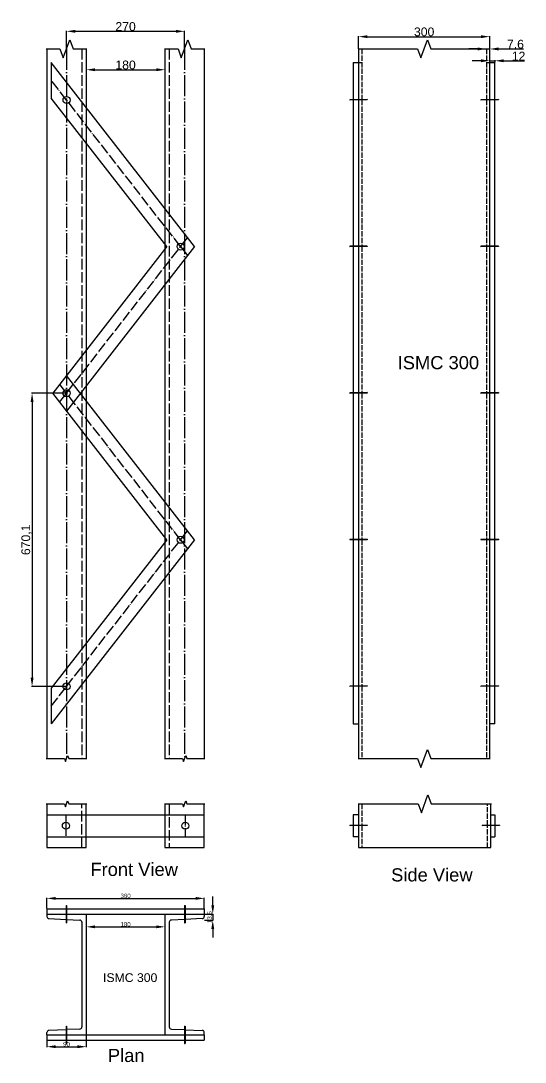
# Model space of a CAD drawing. Header units: millimetres. Extents: x 2230 to 4960, y 944 to 3354.
# Drawn here: x 3806 to 4960, y 974 to 3354 of the extents above; entities that cross this region are included whole.
import ezdxf

# ---------------------------------------------------------------- set-up
doc = ezdxf.new("R2010")
doc.units = ezdxf.units.MM
doc.linetypes.add('ACAD_ISO02W100', pattern=[15, 12, -3])
doc.linetypes.add('ACAD_ISO04W100', pattern=[30, 24, -3, 0, -3])
doc.styles.get("Standard").update_dxf_attribs({"font": 'arial.ttf'})
doc.dimstyles.new('ISO-25', dxfattribs={"dimtxt": 2.5, "dimasz": 2.5, "dimexe": 1.25, "dimexo": 0.625, "dimtad": 1, "dimtxsty": 'Standard', "dimcen": 2.5, "dimadec": 0, "dimazin": 0, "dimtfac": 1, "dimtmove": 0, "dimatfit": 3, "dimfxl": 1, "dimarcsym": 0})

# ---------------------------------------------------------------- blocks, each defined once
blk = doc.blocks.new('*D21')
at = {"color": 0, "lineweight": -2, "transparency": 16777216}
for p, q in [((3910.7, 3290.1), (3910.7, 3331)), ((3930.7, 3329.8), (4160.7, 3329.8)), ((4180.7, 3290.1), (4180.7, 3331))]:
    blk.add_line(p, q, dxfattribs=at)
at = {"color": 0, "transparency": 16777216}
for points in [[(3930.7, 3333.1), (3930.7, 3326.4), (3910.7, 3329.8)], [(4160.7, 3333.1), (4160.7, 3326.4), (4180.7, 3329.8)]]:
    blk.add_solid(points, dxfattribs=at)
at = {"layer": 'Defpoints', "color": 0, "transparency": 16777216}
for p in [(4180.7, 3329.8), (3910.7, 3289.4), (4180.7, 3289.4)]:
    blk.add_point(p, dxfattribs=at)
at = {"color": 0, "transparency": 16777216, "insert": (4045.7, 3340.6), "char_height": 20, "attachment_point": 5}
blk.add_mtext('270', dxfattribs=at)
blk = doc.blocks.new('*D22')
at = {"color": 0, "lineweight": -2, "transparency": 16777216}
for p, q in [((3955.7, 3288.8), (3955.7, 3240.7)), ((4135.7, 3288.8), (4135.7, 3240.7)), ((3975.7, 3242), (4115.7, 3242))]:
    blk.add_line(p, q, dxfattribs=at)
at = {"color": 0, "transparency": 16777216}
for points in [[(3975.7, 3245.3), (3975.7, 3238.6), (3955.7, 3242)], [(4115.7, 3245.3), (4115.7, 3238.6), (4135.7, 3242)]]:
    blk.add_solid(points, dxfattribs=at)
at = {"layer": 'Defpoints', "color": 0, "transparency": 16777216}
for p in [(3955.7, 3289.4), (4135.7, 3289.4), (4135.7, 3242)]:
    blk.add_point(p, dxfattribs=at)
at = {"color": 0, "transparency": 16777216, "insert": (4045.7, 3252.8), "char_height": 20, "attachment_point": 5}
blk.add_mtext('180', dxfattribs=at)
blk = doc.blocks.new('*D23')
at = {"color": 0, "lineweight": -2, "transparency": 16777216}
for p, q in [((3910.1, 2502.7), (3830.7, 2502.7)), ((3831.9, 2482.7), (3831.9, 1852.6)), ((3910.1, 1832.6), (3830.7, 1832.6))]:
    blk.add_line(p, q, dxfattribs=at)
at = {"color": 0, "transparency": 16777216}
for points in [[(3828.6, 2482.7), (3835.3, 2482.7), (3831.9, 2502.7)], [(3828.6, 1852.6), (3835.3, 1852.6), (3831.9, 1832.6)]]:
    blk.add_solid(points, dxfattribs=at)
at = {"layer": 'Defpoints', "color": 0, "transparency": 16777216}
for p in [(3910.7, 2502.7), (3831.9, 1832.6), (3910.7, 1832.6)]:
    blk.add_point(p, dxfattribs=at)
at = {"color": 0, "transparency": 16777216, "insert": (3819.3, 2167.6), "char_height": 20, "attachment_point": 5, "rotation": 90}
blk.add_mtext('670,1', dxfattribs=at)
blk = doc.blocks.new('*D24')
at = {"color": 0, "lineweight": -2, "transparency": 16777216}
for p, q in [((4578.5, 3290.1), (4578.5, 3318.8)), ((4598.5, 3317.5), (4858.5, 3317.5)), ((4878.5, 3290.1), (4878.5, 3318.8))]:
    blk.add_line(p, q, dxfattribs=at)
at = {"color": 0, "transparency": 16777216}
for points in [[(4598.5, 3320.9), (4598.5, 3314.2), (4578.5, 3317.5)], [(4858.5, 3320.9), (4858.5, 3314.2), (4878.5, 3317.5)]]:
    blk.add_solid(points, dxfattribs=at)
at = {"layer": 'Defpoints', "color": 0, "transparency": 16777216}
for p in [(4878.5, 3317.5), (4578.5, 3289.4), (4878.5, 3289.4)]:
    blk.add_point(p, dxfattribs=at)
at = {"color": 0, "transparency": 16777216, "insert": (4728.5, 3328.4), "char_height": 20, "attachment_point": 5}
blk.add_mtext('300', dxfattribs=at)
blk = doc.blocks.new('*D25')
at = {"color": 0, "lineweight": -2, "transparency": 16777216}
for p, q in [((4858.5, 3262.4), (4838.5, 3262.4)), ((4878.5, 3259), (4878.5, 3263.7)), ((4878.5, 3262.4), (4890.5, 3262.4)), ((4890.5, 3259), (4890.5, 3263.7)), ((4910.5, 3262.4), (4958.3, 3262.4))]:
    blk.add_line(p, q, dxfattribs=at)
at = {"color": 0, "transparency": 16777216}
for points in [[(4858.5, 3265.8), (4858.5, 3259.1), (4878.5, 3262.4)], [(4910.5, 3265.8), (4910.5, 3259.1), (4890.5, 3262.4)]]:
    blk.add_solid(points, dxfattribs=at)
at = {"layer": 'Defpoints', "color": 0, "transparency": 16777216}
for p in [(4890.5, 3262.4), (4878.5, 3258.4), (4890.5, 3258.4)]:
    blk.add_point(p, dxfattribs=at)
at = {"color": 0, "transparency": 16777216, "insert": (4944.4, 3273.1), "char_height": 20, "attachment_point": 5}
blk.add_mtext('12', dxfattribs=at)
blk = doc.blocks.new('*D26')
at = {"color": 0, "lineweight": -2, "transparency": 16777216}
for p, q in [((4850.9, 3289.4), (4830.9, 3289.4)), ((4870.9, 3290.1), (4870.9, 3290.7)), ((4870.9, 3289.4), (4878.5, 3289.4)), ((4878.5, 3290.1), (4878.5, 3290.7)), ((4898.5, 3289.4), (4956, 3289.4))]:
    blk.add_line(p, q, dxfattribs=at)
at = {"color": 0, "transparency": 16777216}
for points in [[(4850.9, 3292.8), (4850.9, 3286.1), (4870.9, 3289.4)], [(4898.5, 3292.8), (4898.5, 3286.1), (4878.5, 3289.4)]]:
    blk.add_solid(points, dxfattribs=at)
at = {"layer": 'Defpoints', "color": 0, "transparency": 16777216}
for p in [(4870.9, 3289.4), (4878.5, 3289.4), (4878.5, 3289.4)]:
    blk.add_point(p, dxfattribs=at)
at = {"color": 0, "transparency": 16777216, "insert": (4937.2, 3300.3), "char_height": 20, "attachment_point": 5}
blk.add_mtext('7.6', dxfattribs=at)
blk = doc.blocks.new('*D37')
at = {"color": 0, "lineweight": -2, "transparency": 16777216}
for p, q in [((3865.7, 1324.7), (3865.7, 1349.3)), ((3885.7, 1348.1), (4205.7, 1348.1)), ((4225.7, 1324.7), (4225.7, 1349.3))]:
    blk.add_line(p, q, dxfattribs=at)
at = {"color": 0, "transparency": 16777216}
for points in [[(3885.7, 1351.4), (3885.7, 1344.8), (3865.7, 1348.1)], [(4205.7, 1351.4), (4205.7, 1344.8), (4225.7, 1348.1)]]:
    blk.add_solid(points, dxfattribs=at)
at = {"layer": 'Defpoints', "color": 0, "transparency": 16777216}
for p in [(4225.7, 1348.1), (3865.7, 1324.1), (4225.7, 1324.1)]:
    blk.add_point(p, dxfattribs=at)
at = {"color": 0, "transparency": 16777216, "insert": (4045.7, 1353.8), "char_height": 10, "attachment_point": 5}
blk.add_mtext('360', dxfattribs=at)
blk = doc.blocks.new('*D36')
at = {"color": 0, "lineweight": -2, "transparency": 16777216}
for p, q in [((4245.1, 1332.1), (4245.1, 1352.1)), ((4226.3, 1312.1), (4246.3, 1312.1)), ((4245.1, 1312.1), (4245.1, 1298.5)), ((4226.3, 1298.5), (4246.3, 1298.5)), ((4245.1, 1278.5), (4245.1, 1258.5))]:
    blk.add_line(p, q, dxfattribs=at)
at = {"color": 0, "transparency": 16777216}
for points in [[(4241.8, 1332.1), (4248.4, 1332.1), (4245.1, 1312.1)], [(4241.8, 1278.5), (4248.4, 1278.5), (4245.1, 1298.5)]]:
    blk.add_solid(points, dxfattribs=at)
at = {"layer": 'Defpoints', "color": 0, "transparency": 16777216}
for p in [(4225.7, 1312.1), (4225.7, 1298.5), (4245.1, 1298.5)]:
    blk.add_point(p, dxfattribs=at)
at = {"color": 0, "transparency": 16777216, "insert": (4238.5, 1305.3), "char_height": 10, "attachment_point": 5, "rotation": 90}
blk.add_mtext('13,6', dxfattribs=at)
blk = doc.blocks.new('*D38')
at = {"color": 0, "lineweight": -2, "transparency": 16777216}
for p, q in [((3865.7, 1035.5), (3865.7, 1007.9)), ((3955.7, 1035.5), (3955.7, 1007.9)), ((3885.7, 1009.1), (3935.7, 1009.1))]:
    blk.add_line(p, q, dxfattribs=at)
at = {"color": 0, "transparency": 16777216}
for points in [[(3885.7, 1012.5), (3885.7, 1005.8), (3865.7, 1009.1)], [(3935.7, 1012.5), (3935.7, 1005.8), (3955.7, 1009.1)]]:
    blk.add_solid(points, dxfattribs=at)
at = {"layer": 'Defpoints', "color": 0, "transparency": 16777216}
for p in [(3865.7, 1036.1), (3955.7, 1036.1), (3955.7, 1009.1)]:
    blk.add_point(p, dxfattribs=at)
at = {"color": 0, "transparency": 16777216, "insert": (3910.7, 1014.9), "char_height": 10, "attachment_point": 5}
blk.add_mtext('90', dxfattribs=at)
blk = doc.blocks.new('*D39')
at = {"color": 0, "lineweight": -2, "transparency": 16777216}
for p, q in [((3955.7, 1311.5), (3955.7, 1281.9)), ((4135.7, 1311.5), (4135.7, 1281.9)), ((3975.7, 1283.1), (4115.7, 1283.1))]:
    blk.add_line(p, q, dxfattribs=at)
at = {"color": 0, "transparency": 16777216}
for points in [[(3975.7, 1286.4), (3975.7, 1279.8), (3955.7, 1283.1)], [(4115.7, 1286.4), (4115.7, 1279.8), (4135.7, 1283.1)]]:
    blk.add_solid(points, dxfattribs=at)
at = {"layer": 'Defpoints', "color": 0, "transparency": 16777216}
for p in [(3955.7, 1312.1), (4135.7, 1312.1), (4135.7, 1283.1)]:
    blk.add_point(p, dxfattribs=at)
at = {"color": 0, "transparency": 16777216, "insert": (4045.7, 1288.8), "char_height": 10, "attachment_point": 5}
blk.add_mtext('180', dxfattribs=at)

msp = doc.modelspace()

# ---------------------------------------------------------------- hatches: boundary and pattern name
h = msp.add_hatch(color=256)
h.dxf.hatch_style = 1
h.paths.add_polyline_path([(4898.452, 1833.877), (4858.457, 1833.239), (4858.473, 1832.239), (4898.468, 1832.877)])
h.paths.add_polyline_path([(4598.452, 1833.877), (4558.457, 1833.239), (4558.473, 1832.239), (4598.468, 1832.877)])
h.paths.add_polyline_path([(4598.468, 2167.927), (4598.452, 2168.927), (4558.457, 2168.29), (4558.473, 2167.29)])
h.paths.add_polyline_path([(4898.452, 2168.927), (4858.457, 2168.29), (4858.473, 2167.29), (4898.468, 2167.927)])
h.paths.add_polyline_path([(4598.452, 2503.978), (4558.457, 2503.34), (4558.473, 2502.34), (4598.468, 2502.978)])
h.paths.add_polyline_path([(4898.452, 2503.978), (4858.457, 2503.34), (4858.473, 2502.34), (4898.468, 2502.978)])
h.paths.add_polyline_path([(4598.452, 2839.028), (4558.457, 2838.391), (4558.473, 2837.391), (4598.468, 2838.028)])
h.paths.add_polyline_path([(4598.452, 3174.078), (4558.457, 3173.441), (4558.473, 3172.441), (4598.468, 3173.079)])
h.paths.add_polyline_path([(4898.468, 3173.079), (4898.452, 3174.078), (4858.457, 3173.441), (4858.473, 3172.441)])
h.paths.add_polyline_path([(4898.468, 2838.028), (4898.452, 2839.028), (4858.457, 2838.391), (4858.473, 2837.391)])
h = msp.add_hatch(color=256)
h.dxf.hatch_style = 1
h.paths.add_polyline_path([(4900.968, 1514.394), (4900.952, 1515.393), (4860.957, 1514.756), (4860.973, 1513.756)])
h.paths.add_polyline_path([(4598.468, 1514.394), (4598.452, 1515.393), (4558.457, 1514.756), (4558.473, 1513.756)])
h = msp.add_hatch(color=256)
h.dxf.hatch_style = 1
h.paths.add_polyline_path([(3910.696, 1056.092), (3909.696, 1056.092), (3909.696, 1016.092), (3910.696, 1016.092)])
h.paths.add_polyline_path([(4181.696, 1056.092), (4180.696, 1056.092), (4180.696, 1016.092), (4181.696, 1016.092)])
h.paths.add_polyline_path([(4181.696, 1332.092), (4180.696, 1332.092), (4180.696, 1292.092), (4181.696, 1292.092)])
h.paths.add_polyline_path([(3910.696, 1332.092), (3909.696, 1332.092), (3909.696, 1292.092), (3910.696, 1292.092)])

# ---------------------------------------------------------------- linework, layer by layer
for p, q in [((3865.696, 3289.444), (3865.696, 1667.609)), ((3955.696, 3289.444), (3955.696, 1667.609)), ((4135.696, 3289.444), (4135.696, 1667.609)), ((4225.696, 3289.444), (4225.696, 1667.609)), ((4578.47, 3289.444), (4586.07, 3289.444)), ((4578.47, 3289.444), (4578.47, 3258.42)), ((4870.87, 3289.444), (4878.47, 3289.444)), ((4878.47, 3258.42), (4878.47, 3289.444)), ((3875.696, 3258.42), (3875.696, 3177.022)), ((4203.196, 2837.709), (3875.696, 3258.42)), ((4566.47, 3258.42), (4566.47, 3173.569)), ((4566.47, 3258.42), (4586.07, 3258.42)), ((4578.47, 3258.42), (4578.47, 3173.76)), ((4870.87, 3258.42), (4890.47, 3258.42)), ((4878.47, 3173.76), (4878.47, 3258.42)), ((4890.47, 3173.951), (4890.47, 3258.42)), ((4139.833, 2837.709), (3875.696, 3177.022)), ((4598.452, 3174.078), (4558.457, 3173.441)), ((4558.457, 3173.441), (4558.473, 3172.441)), ((4598.468, 3173.079), (4558.473, 3172.441)), ((4566.47, 3172.569), (4566.47, 2838.518)), ((4578.47, 3172.76), (4578.47, 2838.71)), ((4598.452, 3174.078), (4598.468, 3173.079)), ((4898.452, 3174.078), (4858.457, 3173.441)), ((4858.457, 3173.441), (4858.473, 3172.441)), ((4898.468, 3173.079), (4858.473, 3172.441)), ((4878.47, 2838.71), (4878.47, 3172.76)), ((4890.47, 2838.901), (4890.47, 3172.951)), ((4898.452, 3174.078), (4898.468, 3173.079)), ((4171.514, 2837.709), (4187.355, 2858.059)), ((4139.833, 2837.709), (3879.014, 2502.659)), ((4203.196, 2837.709), (3910.696, 2461.96)), ((4171.514, 2837.709), (4187.355, 2817.36)), ((4598.452, 2839.028), (4558.457, 2838.391)), ((4558.457, 2838.391), (4558.473, 2837.391)), ((4598.468, 2838.028), (4558.473, 2837.391)), ((4566.47, 2837.518), (4566.47, 2503.468)), ((4578.47, 2837.709), (4578.47, 2503.659)), ((4598.452, 2839.028), (4598.468, 2838.028)), ((4898.452, 2839.028), (4858.457, 2838.391)), ((4858.457, 2838.391), (4858.473, 2837.391)), ((4898.468, 2838.028), (4858.473, 2837.391)), ((4878.47, 2503.659), (4878.47, 2837.709)), ((4890.47, 2503.85), (4890.47, 2837.901)), ((4898.452, 2839.028), (4898.468, 2838.028)), ((4203.196, 2167.609), (3910.696, 2543.358)), ((4139.833, 2167.609), (3879.014, 2502.659)), ((4598.452, 2503.978), (4558.457, 2503.34)), ((4558.457, 2503.34), (4558.473, 2502.34)), ((4598.468, 2502.978), (4558.473, 2502.34)), ((4566.47, 2502.468), (4566.47, 2168.417)), ((4578.47, 2502.659), (4578.47, 2168.609)), ((4598.452, 2503.978), (4598.468, 2502.978)), ((4898.452, 2503.978), (4858.457, 2503.34)), ((4858.457, 2503.34), (4858.473, 2502.34)), ((4898.468, 2502.978), (4858.473, 2502.34)), ((4878.47, 2168.609), (4878.47, 2502.659)), ((4890.47, 2168.8), (4890.47, 2502.85)), ((4898.452, 2503.978), (4898.468, 2502.978)), ((4203.196, 2167.609), (3875.696, 1746.898)), ((4139.833, 2167.609), (3875.696, 1828.296)), ((4171.514, 2167.609), (4187.355, 2187.958)), ((4171.514, 2167.609), (4187.355, 2147.259)), ((4598.452, 2168.927), (4558.457, 2168.29)), ((4558.457, 2168.29), (4558.473, 2167.29)), ((4598.468, 2167.927), (4558.473, 2167.29)), ((4566.47, 2167.417), (4566.47, 1833.367)), ((4578.47, 2167.609), (4578.47, 1833.558)), ((4598.452, 2168.927), (4598.468, 2167.927)), ((4898.452, 2168.927), (4858.457, 2168.29)), ((4858.457, 2168.29), (4858.473, 2167.29)), ((4898.468, 2167.927), (4858.473, 2167.29)), ((4878.47, 1833.558), (4878.47, 2167.609)), ((4890.47, 1833.75), (4890.47, 2167.8)), ((4898.452, 2168.927), (4898.468, 2167.927)), ((4598.452, 1833.877), (4558.457, 1833.239)), ((4558.457, 1833.239), (4558.473, 1832.239)), ((4598.468, 1832.877), (4558.473, 1832.239)), ((4578.47, 1832.558), (4578.47, 1746.898)), ((4598.452, 1833.877), (4598.468, 1832.877)), ((4898.452, 1833.877), (4858.457, 1833.239)), ((4858.457, 1833.239), (4858.473, 1832.239)), ((4898.468, 1832.877), (4858.473, 1832.239)), ((4878.47, 1746.898), (4878.47, 1832.558)), ((4890.47, 1746.898), (4890.47, 1832.749)), ((4898.452, 1833.877), (4898.468, 1832.877)), ((3875.696, 1828.296), (3875.696, 1746.898)), ((4566.47, 1832.367), (4566.47, 1746.898)), ((3865.696, 1807.609), (3865.696, 1736.898)), ((4566.47, 1746.898), (4578.47, 1746.898)), ((4578.47, 1746.898), (4578.47, 1667.609)), ((4878.47, 1667.609), (4878.47, 1746.898)), ((4890.47, 1746.898), (4878.47, 1746.898)), ((4578.47, 1667.609), (4586.07, 1667.609)), ((4870.87, 1667.609), (4878.47, 1667.609)), ((3865.696, 1564.075), (3865.696, 1464.075)), ((3955.696, 1464.075), (3955.696, 1564.075)), ((4135.696, 1564.075), (4135.696, 1464.075)), ((4225.696, 1464.075), (4225.696, 1564.075)), ((4578.47, 1564.075), (4578.47, 1515.075)), ((4880.97, 1515.075), (4880.97, 1564.075)), ((3865.696, 1539.075), (4225.696, 1539.075)), ((4566.47, 1539.075), (4566.47, 1514.884)), ((4578.47, 1539.075), (4566.47, 1539.075)), ((4880.97, 1539.075), (4890.47, 1539.075)), ((4890.47, 1539.075), (4890.47, 1515.226)), ((4598.452, 1515.393), (4558.457, 1514.756)), ((4558.457, 1514.756), (4558.473, 1513.756)), ((4598.468, 1514.394), (4558.473, 1513.756)), ((4566.47, 1513.884), (4566.47, 1489.075)), ((4578.47, 1514.075), (4578.47, 1464.075)), ((4598.452, 1515.393), (4598.468, 1514.394)), ((4900.952, 1515.393), (4860.957, 1514.756)), ((4860.957, 1514.756), (4860.973, 1513.756)), ((4900.968, 1514.394), (4860.973, 1513.756)), ((4880.97, 1464.075), (4880.97, 1514.075)), ((4890.47, 1514.226), (4890.47, 1489.075)), ((4900.952, 1515.393), (4900.968, 1514.394)), ((3865.696, 1489.075), (4225.696, 1489.075)), ((4578.47, 1489.075), (4566.47, 1489.075)), ((4880.97, 1489.075), (4890.47, 1489.075)), ((3865.696, 1464.075), (3955.696, 1464.075)), ((4135.696, 1464.075), (4225.696, 1464.075)), ((4578.47, 1464.075), (4880.97, 1464.075)), ((3865.696, 1324.092), (3909.696, 1324.092)), ((3865.696, 1324.092), (3865.696, 1312.092)), ((3865.696, 1312.092), (3909.696, 1312.092)), ((3865.696, 1312.092), (3865.696, 1306.872)), ((3909.696, 1332.092), (3909.696, 1292.092)), ((3909.696, 1332.092), (3910.696, 1332.092)), ((3910.696, 1332.092), (3910.696, 1292.092)), ((3910.696, 1324.092), (4180.696, 1324.092)), ((3910.696, 1312.092), (4180.696, 1312.092)), ((3955.696, 1312.092), (3955.696, 1036.092)), ((4135.696, 1312.092), (4135.696, 1036.092)), ((4180.696, 1332.092), (4180.696, 1292.092)), ((4180.696, 1332.092), (4181.696, 1332.092)), ((4181.696, 1332.092), (4181.696, 1292.092)), ((4181.696, 1324.092), (4225.696, 1324.092)), ((4181.696, 1312.092), (4225.696, 1312.092)), ((4225.696, 1324.092), (4225.696, 1312.092)), ((4225.696, 1312.092), (4225.696, 1306.872)), ((3870.471, 1301.877), (3909.696, 1300.112)), ((3909.696, 1292.092), (3910.696, 1292.092)), ((3910.696, 1300.067), (3940.921, 1298.707)), ((3945.696, 1293.712), (3945.696, 1054.472)), ((4145.696, 1293.712), (4145.696, 1054.472)), ((4180.696, 1300.067), (4150.471, 1298.707)), ((4180.696, 1292.092), (4181.696, 1292.092)), ((4220.921, 1301.877), (4181.696, 1300.112)), ((3909.696, 1048.072), (3870.471, 1046.307)), ((3909.696, 1056.092), (3909.696, 1016.092)), ((3909.696, 1056.092), (3910.696, 1056.092)), ((3910.696, 1056.092), (3910.696, 1016.092)), ((3940.921, 1049.477), (3910.696, 1048.117)), ((4150.471, 1049.477), (4180.696, 1048.117)), ((4180.696, 1056.092), (4180.696, 1016.092)), ((4180.696, 1056.092), (4181.696, 1056.092)), ((4181.696, 1056.092), (4181.696, 1016.092)), ((4181.696, 1048.072), (4220.921, 1046.307)), ((3865.696, 1036.092), (3865.696, 1041.312)), ((3865.696, 1036.092), (3909.696, 1036.092)), ((3865.696, 1036.092), (3865.696, 1024.092)), ((3865.696, 1024.092), (3909.696, 1024.092)), ((3910.696, 1036.092), (4180.696, 1036.092)), ((3910.696, 1024.092), (4180.696, 1024.092)), ((4135.696, 1036.092), (4180.696, 1036.092)), ((4181.696, 1036.092), (4225.696, 1036.092)), ((4181.696, 1036.092), (4225.696, 1036.092)), ((4181.696, 1024.092), (4225.696, 1024.092)), ((4225.696, 1036.092), (4225.696, 1041.312)), ((4225.696, 1036.092), (4225.696, 1024.092)), ((3909.696, 1016.092), (3910.696, 1016.092)), ((4180.696, 1016.092), (4181.696, 1016.092))]:
    msp.add_line(p, q)
at = {"linetype": 'ACAD_ISO04W100', "ltscale": 2}
for p, q in [((3910.696, 3289.444), (3910.696, 1667.609)), ((4180.696, 3289.444), (4180.696, 1667.609)), ((3909.196, 1539.075), (3909.196, 1489.075))]:
    msp.add_line(p, q, dxfattribs=at)
at = {"linetype": 'ACAD_ISO02W100', "ltscale": 2}
for p, q in [((3945.696, 3289.444), (3945.696, 1667.609)), ((4145.696, 3289.444), (4145.696, 1667.609)), ((3945.696, 1464.075), (3945.696, 1564.075)), ((4145.696, 1564.075), (4145.696, 1464.075))]:
    msp.add_line(p, q, dxfattribs=at)
at = {"linetype": 'ACAD_ISO02W100'}
for p, q in [((4586.07, 3289.444), (4586.07, 3173.881)), ((4870.87, 3289.444), (4870.87, 3173.639)), ((4586.07, 3172.881), (4586.07, 2838.831)), ((4870.87, 3172.639), (4870.87, 2838.588)), ((4586.07, 2837.831), (4586.07, 2503.78)), ((4870.87, 2837.588), (4870.87, 2503.538)), ((4586.07, 2502.78), (4586.07, 2168.73)), ((4870.87, 2502.538), (4870.87, 2168.488)), ((4586.07, 2167.73), (4586.07, 1833.679)), ((4870.87, 2167.487), (4870.87, 1833.437)), ((4586.07, 1832.679), (4586.07, 1667.609)), ((4870.87, 1832.437), (4870.87, 1667.609)), ((4586.07, 1564.075), (4586.07, 1515.196)), ((4873.37, 1514.954), (4873.37, 1564.075)), ((4586.07, 1514.196), (4586.07, 1464.075)), ((4873.37, 1464.075), (4873.37, 1513.954))]:
    msp.add_line(p, q, dxfattribs=at)
at = {"linetype": 'ACAD_ISO04W100'}
msp.add_line((4182.196, 1539.075), (4182.196, 1489.075), dxfattribs=at)
at = {"linetype": 'Continuous'}
for points in [[(3864.446, 3289.444), (3895.696, 3289.444), (3903.196, 3268.838), (3918.196, 3310.05), (3925.696, 3289.444), (3956.946, 3289.444)], [(4134.446, 3289.444), (4165.696, 3289.444), (4173.196, 3268.838), (4188.196, 3310.05), (4195.696, 3289.444), (4226.946, 3289.444)], [(4577.22, 3289.444), (4713.47, 3289.444), (4720.97, 3268.838), (4735.97, 3310.05), (4743.47, 3289.444), (4879.72, 3289.444)], [(3864.446, 1667.609), (3905.696, 1667.609), (3908.196, 1660.74), (3913.196, 1674.477), (3915.696, 1667.609), (3956.946, 1667.609)], [(4134.446, 1667.609), (4175.696, 1667.609), (4178.196, 1660.74), (4183.196, 1674.477), (4185.696, 1667.609), (4226.946, 1667.609)], [(4577.22, 1667.609), (4713.47, 1667.609), (4720.97, 1647.002), (4735.97, 1688.215), (4743.47, 1667.609), (4879.72, 1667.609)], [(3864.446, 1564.075), (3905.696, 1564.075), (3908.196, 1557.206), (3913.196, 1570.944), (3915.696, 1564.075), (3956.946, 1564.075)], [(4134.446, 1564.075), (4175.696, 1564.075), (4178.196, 1557.206), (4183.196, 1570.944), (4185.696, 1564.075), (4226.946, 1564.075)], [(4577.22, 1564.075), (4714.72, 1564.075), (4722.22, 1543.469), (4737.22, 1584.681), (4744.72, 1564.075), (4882.22, 1564.075)]]:
    msp.add_lwpolyline(points, dxfattribs=at)
at = {"linetype": 'ACAD_ISO04W100'}
for points in [[(3894.855, 2482.31), (3910.696, 2502.659), (4171.514, 2837.709), (3910.696, 3172.76), (3875.696, 3217.721)], [(3875.696, 1787.597), (3910.696, 1832.558), (4171.514, 2167.609), (3910.696, 2502.659), (3894.855, 2523.008)]]:
    msp.add_lwpolyline(points, dxfattribs=at)
for centre in [(3910.696, 3172.76), (4171.514, 2837.709), (3910.696, 2502.659), (3910.696, 2502.659), (4171.514, 2167.609), (3910.696, 1832.558), (3909.196, 1514.075), (4182.196, 1514.075)]:
    msp.add_circle(centre, 8)
for centre, start, end in [((3870.696, 1306.872), 180, 267.423428), ((3940.696, 1293.712), 0, 87.423428), ((4150.696, 1293.712), 92.576572, 180), ((4220.696, 1306.872), 272.576572, 0), ((3940.696, 1054.472), 272.576572, 0), ((4150.696, 1054.472), 180, 267.423428), ((3870.696, 1041.312), 92.576572, 180), ((4220.696, 1041.312), 0, 87.423428)]:
    msp.add_arc(centre, 5, start, end)

# ---------------------------------------------------------------- texts
at = {"attachment_point": 1}
for s, width, insert, char_height in [('ISMC 300', 203.02116, (4667.849, 2587.566), 30), ('Front View ', 233.37819, (3965.237, 1429.415), 30), ('Side View ', 233.37819, (4652.958, 1416.844), 30), ('ISMC 300', 203.02116, (3994.151, 1176.994), 20), ('Plan', 130.69787, (4005.235, 1004.221), 30)]:
    msp.add_mtext_dynamic_manual_height_columns(s, width=width, gutter_width=12.5, heights=[0], dxfattribs=dict(at, insert=insert, char_height=char_height))

# ---------------------------------------------------------------- dimensions: what is measured, and where the dimension line sits
for base, p1, p2, override, picture, middle in [((4180.696, 3329.774), (3910.696, 3289.444), (4180.696, 3289.444), {"dimtxt": 20, "dimasz": 20}, '*D21', (4045.696, 3340.611)), ((4878.47, 3317.541), (4578.47, 3289.444), (4878.47, 3289.444), {"dimtxt": 20, "dimasz": 20}, '*D24', (4728.47, 3328.385)), ((4135.696, 3241.964), (3955.696, 3289.444), (4135.696, 3289.444), {"dimtxt": 20, "dimasz": 20}, '*D22', (4045.696, 3252.8)), ((4225.696, 1348.096), (3865.696, 1324.092), (4225.696, 1324.092), {"dimtxt": 10, "dimasz": 20}, '*D37', (4045.696, 1353.83)), ((4135.696, 1283.113), (3955.696, 1312.092), (4135.696, 1312.092), {"dimtxt": 10, "dimasz": 20}, '*D39', (4045.696, 1288.844)), ((3955.696, 1009.123), (3865.696, 1036.092), (3955.696, 1036.092), {"dimtxt": 10, "dimasz": 20}, '*D38', (3910.696, 1014.854))]:
    dim = msp.add_linear_dim(base=base, p1=p1, p2=p2, dimstyle='ISO-25', override=override)
    dim.commit()
    dim.dimension.update_dxf_attribs({"geometry": picture, "text_midpoint": middle})
dim = msp.add_linear_dim(base=(4878.47, 3289.444), p1=(4870.87, 3289.444), p2=(4878.47, 3289.444), text='7.6', dimstyle='ISO-25', override={"dimtxt": 20, "dimasz": 20})
dim.commit()
dim.dimension.update_dxf_attribs({"geometry": '*D26', "text_midpoint": (4937.213, 3289.444), "dimtype": 160})
dim = msp.add_linear_dim(base=(4890.47, 3262.433), p1=(4878.47, 3258.42), p2=(4890.47, 3258.42), dimstyle='ISO-25', override={"dimtxt": 20, "dimasz": 20})
dim.commit()
dim.dimension.update_dxf_attribs({"geometry": '*D25', "text_midpoint": (4944.376, 3262.433), "dimtype": 160})
dim = msp.add_linear_dim(base=(3831.917, 1832.558), p1=(3910.696, 2502.659), p2=(3910.696, 1832.558), angle=90, dimstyle='ISO-25', override={"dimtxt": 20, "dimasz": 20})
dim.commit()
dim.dimension.update_dxf_attribs({"geometry": '*D23', "text_midpoint": (3819.273, 2167.609)})
dim = msp.add_linear_dim(base=(4245.089, 1298.492), p1=(4225.696, 1312.092), p2=(4225.696, 1298.492), angle=90, dimstyle='ISO-25', override={"dimtxt": 10, "dimasz": 20})
dim.commit()
dim.dimension.update_dxf_attribs({"geometry": '*D36', "text_midpoint": (4245.089, 1305.292), "dimtype": 160})

doc.saveas('drawing.dxf')
